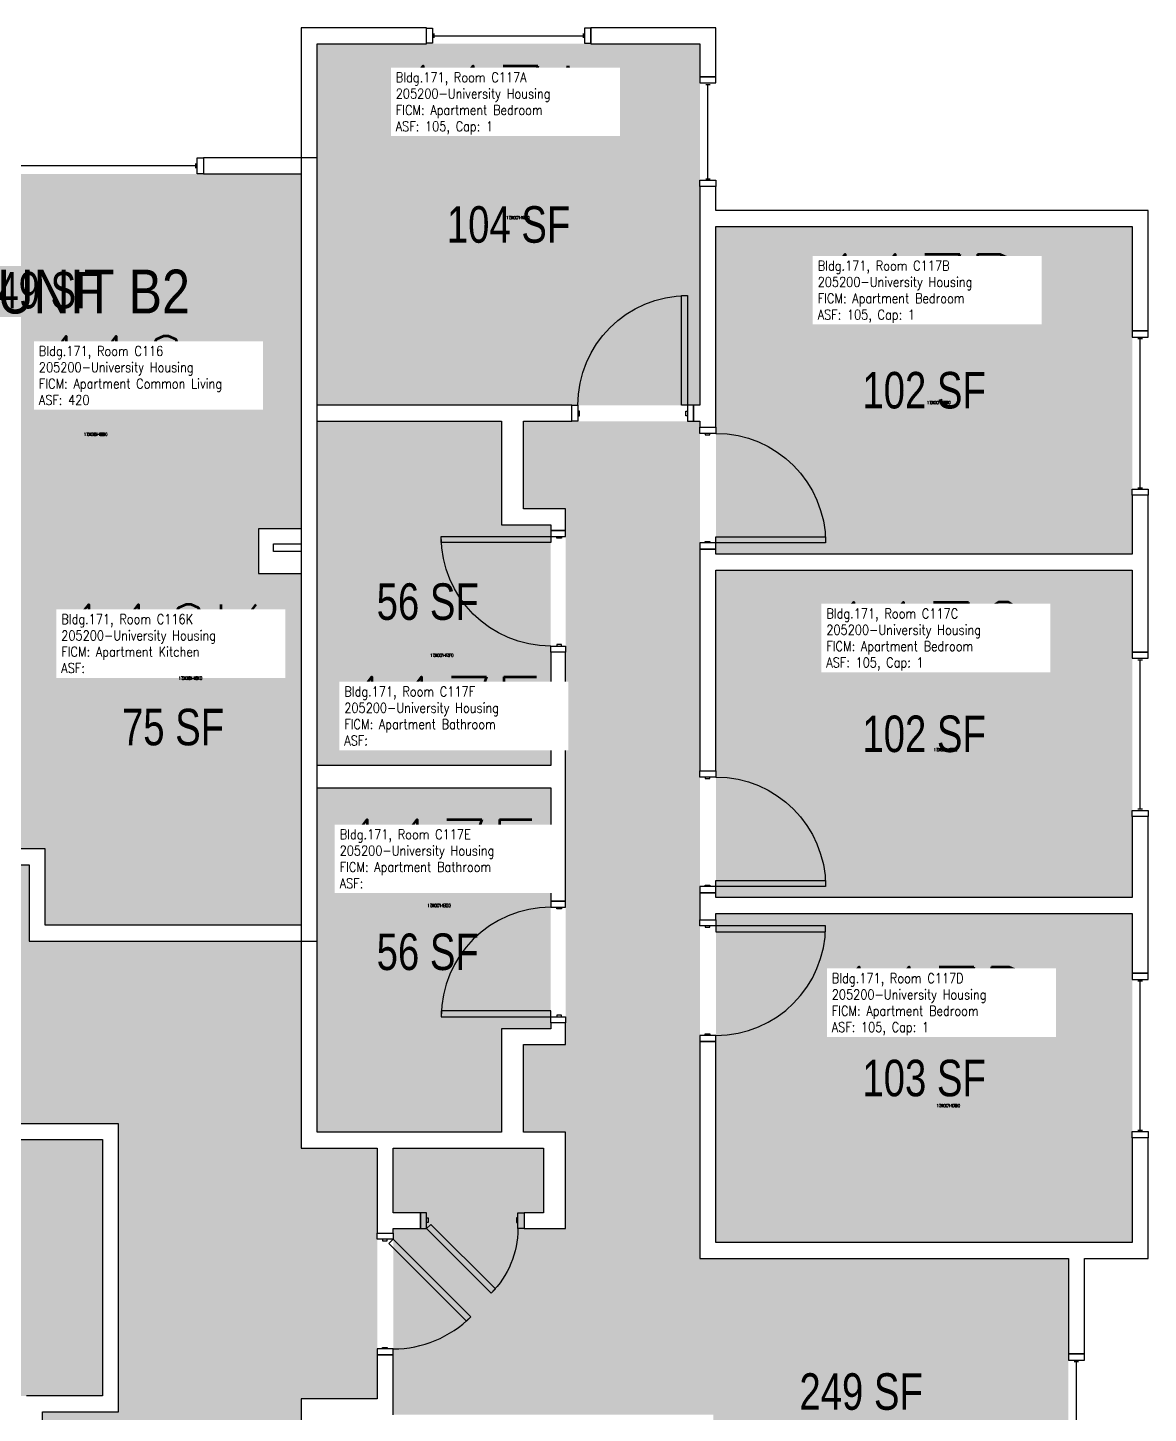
# Model space of a CAD drawing. Header units: inches. Extents: x 56 to 3925, y -1092 to 1472.
# Drawn here: x 3556.6 to 3924.6, y 1014.5 to 1469.6 of the extents above; entities that cross this region are included whole.
import ezdxf
from ezdxf.enums import TextEntityAlignment as Align

# ---------------------------------------------------------------- set-up
doc = ezdxf.new("R2010")
doc.units = ezdxf.units.IN
doc.header["$LTSCALE"] = 192
doc.header["$MEASUREMENT"] = 0
doc.layers.get('0').update_dxf_attribs({"plot": 0})
for name, color, linetype in [('A-AREA-IDEN', 1, 'Continuous'), ('A-DOOR', 2, 'Continuous'), ('A-GLAZ', 1, 'Continuous'), ('A-IDEN-RNUM', 7, 'Continuous'), ('A-IDEN-SNUM', 4, 'Continuous'), ('A-IDEN-VNUM', 4, 'Continuous'), ('A-WALL', 5, 'Continuous'), ('AREA-TEXT', 3, 'Continuous'), ('Rooms-Category-Color', 7, 'Continuous'), ('Rooms-College-Color', 7, 'Continuous'), ('Rooms-Department-Color', 7, 'Continuous'), ('Rooms-Division-Color', 7, 'Continuous'), ('Rooms-Information', 7, 'Continuous')]:
    doc.layers.add(name, color=color, linetype=linetype)
doc.styles.add('AREA', font='arial.ttf', dxfattribs={"width": 0.75, "height": 12})
doc.styles.add('ROOMSNUMBER', font='txt.shx', dxfattribs={"height": 0.03})
doc.styles.add('ROOMVNUMBER', font='simplex.shx', dxfattribs={"width": 0.85})
doc.styles.get("Standard").update_dxf_attribs({"font": 'ARIALN.TTF'})

msp = doc.modelspace()

# ---------------------------------------------------------------- hatches: boundary and pattern name
h = msp.add_hatch()
h.set_pattern_fill('ANSI31', color=256, angle=-90, style=0)
h.set_pattern_definition([(315, (4297.48303, 1528.86917), (0.088388348, 0.088388348), [])])
h.paths.add_polyline_path([(3713.53, 1197.4), (3713.53, 1138.66), (3704.32, 1138.66), (3704.32, 1197.4)], flags=9)
at = {"layer": 'Rooms-Category-Color', "true_color": 0x728ef3}
for points in [[(3651.64, 1464.39), (3777.39, 1464.39), (3777.39, 1345.64), (3651.64, 1345.64)], [(3646.38, 1304.98), (3562.23, 1304.98), (3562.23, 1199.86), (3501.11, 1199.86), (3501.11, 1208.81), (3495.86, 1208.81), (3495.86, 1199.86), (3474.66, 1199.86), (3474.66, 1249.23), (3495.86, 1249.23), (3495.86, 1242.81), (3501.11, 1242.81), (3501.11, 1256.48), (3469.41, 1256.48), (3469.41, 1242.61), (3440.66, 1242.61), (3440.66, 1256.48), (3264.63, 1256.48), (3264.63, 1242.61), (3235.88, 1242.61), (3235.88, 1300.61), (3510.88, 1300.61), (3510.88, 1421.61), (3646.38, 1421.61)], [(3782.64, 1404.39), (3919.39, 1404.39), (3919.39, 1296.76), (3782.64, 1296.76)], [(3651.64, 1340.39), (3712.14, 1340.39), (3712.14, 1306.39), (3728.39, 1306.39), (3728.39, 1227.25), (3651.64, 1227.25)], [(3781.76, 929.89), (3781.76, 1014.03), (3676.64, 1014.03), (3676.64, 1075.16), (3685.59, 1075.16), (3685.59, 1080.41), (3676.64, 1080.41), (3676.64, 1101.6), (3726.01, 1101.6), (3726.01, 1080.41), (3719.59, 1080.41), (3719.59, 1075.16), (3733.26, 1075.16), (3733.26, 1106.85), (3719.39, 1106.85), (3719.39, 1135.6), (3733.26, 1135.6), (3733.26, 1311.64), (3719.39, 1311.64), (3719.39, 1340.39), (3777.39, 1340.39), (3777.39, 1065.39), (3898.39, 1065.39), (3898.39, 929.89)], [(3562.23, 1174.86), (3562.23, 1304.98), (3632.38, 1304.98), (3632.38, 1290.36), (3646.38, 1290.36), (3646.38, 1174.86)], [(3782.64, 1291.51), (3919.39, 1291.51), (3919.39, 1183.89), (3782.64, 1183.89)], [(3651.64, 1220), (3728.39, 1220), (3728.39, 1140.85), (3712.14, 1140.85), (3712.14, 1106.85), (3651.64, 1106.85)], [(3919.39, 1070.64), (3919.39, 1178.64), (3782.64, 1178.64), (3782.64, 1070.64)], [(3581.14, 1020.24), (3451.01, 1020.24), (3451.01, 1090.39), (3465.64, 1090.39), (3465.64, 1104.39), (3581.14, 1104.39)]]:
    msp.add_hatch(color=171, dxfattribs=at).paths.add_polyline_path(points)
at = {"layer": 'Rooms-Category-Color', "true_color": 0xadadad}
for points in [[(2880.39, 1163.39), (2880.39, 1170.26), (3106.65, 1170.26), (3106.65, 1163.67), (3111.9, 1163.67), (3111.9, 1169.64), (3474.68, 1169.64), (3474.68, 1194.64), (3557, 1194.64), (3557, 1169.64), (3646.39, 1169.64), (3646.39, 1101.6), (3671.39, 1101.6), (3671.39, 1019.28), (3646.39, 1019.28), (3586.39, 1019.28), (3586.39, 1109.64), (3166.65, 1109.64), (3166.65, 1085.64), (3111.9, 1085.64), (3111.9, 1091.67), (3106.65, 1091.67), (3106.65, 1086.27), (2880.39, 1086.27), (2880.39, 1091.39), (2873.89, 1091.39), (2873.89, 1163.39)], [(3586.39, 1019.28), (3646.39, 1019.28), (3646.39, 835.24), (3671.39, 835.24), (3671.39, 752.92), (3646.39, 752.92), (3646.39, 22.1), (3671.39, 22.1), (3671.39, -60.22), (3646.39, -60.22), (3646.39, -248.61), (3586.39, -248.61), (3586.39, -215.61), (3587.01, -215.61), (3587.01, -44.24), (3586.39, -44.24), (3586.39, 119.53), (3561.39, 119.53), (3561.39, 201.85), (3586.39, 201.85), (3586.39, 932.67), (3561.39, 932.67), (3561.39, 1014.99), (3586.39, 1014.99)]]:
    msp.add_hatch(color=253, dxfattribs=at).paths.add_polyline_path(points)
at = {"layer": 'Rooms-College-Color', "true_color": 0xadadad}
for points in [[(3651.64, 1464.39), (3777.39, 1464.39), (3777.39, 1345.64), (3651.64, 1345.64)], [(3646.38, 1304.98), (3562.23, 1304.98), (3562.23, 1199.86), (3501.11, 1199.86), (3501.11, 1208.81), (3495.86, 1208.81), (3495.86, 1199.86), (3474.66, 1199.86), (3474.66, 1249.23), (3495.86, 1249.23), (3495.86, 1242.81), (3501.11, 1242.81), (3501.11, 1256.48), (3469.41, 1256.48), (3469.41, 1242.61), (3440.66, 1242.61), (3440.66, 1256.48), (3264.63, 1256.48), (3264.63, 1242.61), (3235.88, 1242.61), (3235.88, 1300.61), (3510.88, 1300.61), (3510.88, 1421.61), (3646.38, 1421.61)], [(3782.64, 1404.39), (3919.39, 1404.39), (3919.39, 1296.76), (3782.64, 1296.76)], [(3651.64, 1340.39), (3712.14, 1340.39), (3712.14, 1306.39), (3728.39, 1306.39), (3728.39, 1227.25), (3651.64, 1227.25)], [(3781.76, 929.89), (3781.76, 1014.03), (3676.64, 1014.03), (3676.64, 1075.16), (3685.59, 1075.16), (3685.59, 1080.41), (3676.64, 1080.41), (3676.64, 1101.6), (3726.01, 1101.6), (3726.01, 1080.41), (3719.59, 1080.41), (3719.59, 1075.16), (3733.26, 1075.16), (3733.26, 1106.85), (3719.39, 1106.85), (3719.39, 1135.6), (3733.26, 1135.6), (3733.26, 1311.64), (3719.39, 1311.64), (3719.39, 1340.39), (3777.39, 1340.39), (3777.39, 1065.39), (3898.39, 1065.39), (3898.39, 929.89)], [(3562.23, 1174.86), (3562.23, 1304.98), (3632.38, 1304.98), (3632.38, 1290.36), (3646.38, 1290.36), (3646.38, 1174.86)], [(3782.64, 1291.51), (3919.39, 1291.51), (3919.39, 1183.89), (3782.64, 1183.89)], [(3651.64, 1220), (3728.39, 1220), (3728.39, 1140.85), (3712.14, 1140.85), (3712.14, 1106.85), (3651.64, 1106.85)], [(2880.39, 1163.39), (2880.39, 1170.26), (3106.65, 1170.26), (3106.65, 1163.67), (3111.9, 1163.67), (3111.9, 1169.64), (3474.68, 1169.64), (3474.68, 1194.64), (3557, 1194.64), (3557, 1169.64), (3646.39, 1169.64), (3646.39, 1101.6), (3671.39, 1101.6), (3671.39, 1019.28), (3646.39, 1019.28), (3586.39, 1019.28), (3586.39, 1109.64), (3166.65, 1109.64), (3166.65, 1085.64), (3111.9, 1085.64), (3111.9, 1091.67), (3106.65, 1091.67), (3106.65, 1086.27), (2880.39, 1086.27), (2880.39, 1091.39), (2873.89, 1091.39), (2873.89, 1163.39)], [(3919.39, 1070.64), (3919.39, 1178.64), (3782.64, 1178.64), (3782.64, 1070.64)], [(3581.14, 1020.24), (3451.01, 1020.24), (3451.01, 1090.39), (3465.64, 1090.39), (3465.64, 1104.39), (3581.14, 1104.39)], [(3586.39, 1019.28), (3646.39, 1019.28), (3646.39, 835.24), (3671.39, 835.24), (3671.39, 752.92), (3646.39, 752.92), (3646.39, 22.1), (3671.39, 22.1), (3671.39, -60.22), (3646.39, -60.22), (3646.39, -248.61), (3586.39, -248.61), (3586.39, -215.61), (3587.01, -215.61), (3587.01, -44.24), (3586.39, -44.24), (3586.39, 119.53), (3561.39, 119.53), (3561.39, 201.85), (3586.39, 201.85), (3586.39, 932.67), (3561.39, 932.67), (3561.39, 1014.99), (3586.39, 1014.99)]]:
    msp.add_hatch(color=253, dxfattribs=at).paths.add_polyline_path(points)
at = {"layer": 'Rooms-Department-Color', "true_color": 0x604aed}
for points in [[(3651.64, 1464.39), (3777.39, 1464.39), (3777.39, 1345.64), (3651.64, 1345.64)], [(3646.38, 1304.98), (3562.23, 1304.98), (3562.23, 1199.86), (3501.11, 1199.86), (3501.11, 1208.81), (3495.86, 1208.81), (3495.86, 1199.86), (3474.66, 1199.86), (3474.66, 1249.23), (3495.86, 1249.23), (3495.86, 1242.81), (3501.11, 1242.81), (3501.11, 1256.48), (3469.41, 1256.48), (3469.41, 1242.61), (3440.66, 1242.61), (3440.66, 1256.48), (3264.63, 1256.48), (3264.63, 1242.61), (3235.88, 1242.61), (3235.88, 1300.61), (3510.88, 1300.61), (3510.88, 1421.61), (3646.38, 1421.61)], [(3782.64, 1404.39), (3919.39, 1404.39), (3919.39, 1296.76), (3782.64, 1296.76)], [(3651.64, 1340.39), (3712.14, 1340.39), (3712.14, 1306.39), (3728.39, 1306.39), (3728.39, 1227.25), (3651.64, 1227.25)], [(3781.76, 929.89), (3781.76, 1014.03), (3676.64, 1014.03), (3676.64, 1075.16), (3685.59, 1075.16), (3685.59, 1080.41), (3676.64, 1080.41), (3676.64, 1101.6), (3726.01, 1101.6), (3726.01, 1080.41), (3719.59, 1080.41), (3719.59, 1075.16), (3733.26, 1075.16), (3733.26, 1106.85), (3719.39, 1106.85), (3719.39, 1135.6), (3733.26, 1135.6), (3733.26, 1311.64), (3719.39, 1311.64), (3719.39, 1340.39), (3777.39, 1340.39), (3777.39, 1065.39), (3898.39, 1065.39), (3898.39, 929.89)], [(3562.23, 1174.86), (3562.23, 1304.98), (3632.38, 1304.98), (3632.38, 1290.36), (3646.38, 1290.36), (3646.38, 1174.86)], [(3782.64, 1291.51), (3919.39, 1291.51), (3919.39, 1183.89), (3782.64, 1183.89)], [(3651.64, 1220), (3728.39, 1220), (3728.39, 1140.85), (3712.14, 1140.85), (3712.14, 1106.85), (3651.64, 1106.85)], [(3919.39, 1070.64), (3919.39, 1178.64), (3782.64, 1178.64), (3782.64, 1070.64)], [(3581.14, 1020.24), (3451.01, 1020.24), (3451.01, 1090.39), (3465.64, 1090.39), (3465.64, 1104.39), (3581.14, 1104.39)]]:
    msp.add_hatch(color=173, dxfattribs=at).paths.add_polyline_path(points)
at = {"layer": 'Rooms-Department-Color', "true_color": 0xacacac}
for points in [[(2880.39, 1163.39), (2880.39, 1170.26), (3106.65, 1170.26), (3106.65, 1163.67), (3111.9, 1163.67), (3111.9, 1169.64), (3474.68, 1169.64), (3474.68, 1194.64), (3557, 1194.64), (3557, 1169.64), (3646.39, 1169.64), (3646.39, 1101.6), (3671.39, 1101.6), (3671.39, 1019.28), (3646.39, 1019.28), (3586.39, 1019.28), (3586.39, 1109.64), (3166.65, 1109.64), (3166.65, 1085.64), (3111.9, 1085.64), (3111.9, 1091.67), (3106.65, 1091.67), (3106.65, 1086.27), (2880.39, 1086.27), (2880.39, 1091.39), (2873.89, 1091.39), (2873.89, 1163.39)], [(3586.39, 1019.28), (3646.39, 1019.28), (3646.39, 835.24), (3671.39, 835.24), (3671.39, 752.92), (3646.39, 752.92), (3646.39, 22.1), (3671.39, 22.1), (3671.39, -60.22), (3646.39, -60.22), (3646.39, -248.61), (3586.39, -248.61), (3586.39, -215.61), (3587.01, -215.61), (3587.01, -44.24), (3586.39, -44.24), (3586.39, 119.53), (3561.39, 119.53), (3561.39, 201.85), (3586.39, 201.85), (3586.39, 932.67), (3561.39, 932.67), (3561.39, 1014.99), (3586.39, 1014.99)]]:
    msp.add_hatch(color=253, dxfattribs=at).paths.add_polyline_path(points)
at = {"layer": 'Rooms-Division-Color', "true_color": 0x604aed}
for points in [[(3651.64, 1464.39), (3777.39, 1464.39), (3777.39, 1345.64), (3651.64, 1345.64)], [(3646.38, 1304.98), (3562.23, 1304.98), (3562.23, 1199.86), (3501.11, 1199.86), (3501.11, 1208.81), (3495.86, 1208.81), (3495.86, 1199.86), (3474.66, 1199.86), (3474.66, 1249.23), (3495.86, 1249.23), (3495.86, 1242.81), (3501.11, 1242.81), (3501.11, 1256.48), (3469.41, 1256.48), (3469.41, 1242.61), (3440.66, 1242.61), (3440.66, 1256.48), (3264.63, 1256.48), (3264.63, 1242.61), (3235.88, 1242.61), (3235.88, 1300.61), (3510.88, 1300.61), (3510.88, 1421.61), (3646.38, 1421.61)], [(3782.64, 1404.39), (3919.39, 1404.39), (3919.39, 1296.76), (3782.64, 1296.76)], [(3651.64, 1340.39), (3712.14, 1340.39), (3712.14, 1306.39), (3728.39, 1306.39), (3728.39, 1227.25), (3651.64, 1227.25)], [(3781.76, 929.89), (3781.76, 1014.03), (3676.64, 1014.03), (3676.64, 1075.16), (3685.59, 1075.16), (3685.59, 1080.41), (3676.64, 1080.41), (3676.64, 1101.6), (3726.01, 1101.6), (3726.01, 1080.41), (3719.59, 1080.41), (3719.59, 1075.16), (3733.26, 1075.16), (3733.26, 1106.85), (3719.39, 1106.85), (3719.39, 1135.6), (3733.26, 1135.6), (3733.26, 1311.64), (3719.39, 1311.64), (3719.39, 1340.39), (3777.39, 1340.39), (3777.39, 1065.39), (3898.39, 1065.39), (3898.39, 929.89)], [(3562.23, 1174.86), (3562.23, 1304.98), (3632.38, 1304.98), (3632.38, 1290.36), (3646.38, 1290.36), (3646.38, 1174.86)], [(3782.64, 1291.51), (3919.39, 1291.51), (3919.39, 1183.89), (3782.64, 1183.89)], [(3651.64, 1220), (3728.39, 1220), (3728.39, 1140.85), (3712.14, 1140.85), (3712.14, 1106.85), (3651.64, 1106.85)], [(3919.39, 1070.64), (3919.39, 1178.64), (3782.64, 1178.64), (3782.64, 1070.64)], [(3581.14, 1020.24), (3451.01, 1020.24), (3451.01, 1090.39), (3465.64, 1090.39), (3465.64, 1104.39), (3581.14, 1104.39)]]:
    msp.add_hatch(color=173, dxfattribs=at).paths.add_polyline_path(points)
at = {"layer": 'Rooms-Division-Color', "true_color": 0xadadad}
for points in [[(2880.39, 1163.39), (2880.39, 1170.26), (3106.65, 1170.26), (3106.65, 1163.67), (3111.9, 1163.67), (3111.9, 1169.64), (3474.68, 1169.64), (3474.68, 1194.64), (3557, 1194.64), (3557, 1169.64), (3646.39, 1169.64), (3646.39, 1101.6), (3671.39, 1101.6), (3671.39, 1019.28), (3646.39, 1019.28), (3586.39, 1019.28), (3586.39, 1109.64), (3166.65, 1109.64), (3166.65, 1085.64), (3111.9, 1085.64), (3111.9, 1091.67), (3106.65, 1091.67), (3106.65, 1086.27), (2880.39, 1086.27), (2880.39, 1091.39), (2873.89, 1091.39), (2873.89, 1163.39)], [(3586.39, 1019.28), (3646.39, 1019.28), (3646.39, 835.24), (3671.39, 835.24), (3671.39, 752.92), (3646.39, 752.92), (3646.39, 22.1), (3671.39, 22.1), (3671.39, -60.22), (3646.39, -60.22), (3646.39, -248.61), (3586.39, -248.61), (3586.39, -215.61), (3587.01, -215.61), (3587.01, -44.24), (3586.39, -44.24), (3586.39, 119.53), (3561.39, 119.53), (3561.39, 201.85), (3586.39, 201.85), (3586.39, 932.67), (3561.39, 932.67), (3561.39, 1014.99), (3586.39, 1014.99)]]:
    msp.add_hatch(color=253, dxfattribs=at).paths.add_polyline_path(points)

# ---------------------------------------------------------------- linework, layer by layer
at = {"layer": 'A-DOOR'}
for points in [[(3773.27, 1345.64), (3771.27, 1345.64), (3771.27, 1381.64), (3773.27, 1381.64)], [(3737.27, 1340.39), (3735.27, 1340.39), (3735.27, 1345.64), (3737.27, 1345.64)], [(3737.27, 1342.14), (3737.77, 1342.14), (3737.77, 1343.64), (3737.27, 1343.64)], [(3773.27, 1342.14), (3772.77, 1342.14), (3772.77, 1343.64), (3773.27, 1343.64)], [(3773.27, 1340.39), (3775.27, 1340.39), (3775.27, 1345.64), (3773.27, 1345.64)], [(3777.39, 1336.39), (3777.39, 1338.39), (3782.64, 1338.39), (3782.64, 1336.39)], [(3779.14, 1336.39), (3779.14, 1335.89), (3780.64, 1335.89), (3780.64, 1336.39)], [(3728.39, 1302.5), (3728.39, 1300.5), (3692.39, 1300.5), (3692.39, 1302.5)], [(3733.26, 1302.5), (3733.26, 1304.5), (3728.39, 1304.5), (3728.39, 1302.5)], [(3731.89, 1302.5), (3731.89, 1302), (3730.39, 1302), (3730.39, 1302.5)], [(3782.64, 1300.39), (3782.64, 1302.39), (3818.64, 1302.39), (3818.64, 1300.39)], [(3777.39, 1300.39), (3777.39, 1298.39), (3782.64, 1298.39), (3782.64, 1300.39)], [(3779.14, 1300.39), (3779.14, 1300.89), (3780.64, 1300.89), (3780.64, 1300.39)], [(3733.26, 1266.5), (3733.26, 1264.5), (3728.39, 1264.5), (3728.39, 1266.5)], [(3731.89, 1266.5), (3731.89, 1267), (3730.39, 1267), (3730.39, 1266.5)], [(3777.39, 1223.51), (3777.39, 1225.51), (3782.64, 1225.51), (3782.64, 1223.51)], [(3779.14, 1223.51), (3779.14, 1223.01), (3780.64, 1223.01), (3780.64, 1223.51)], [(3779.14, 1187.51), (3779.14, 1188.01), (3780.64, 1188.01), (3780.64, 1187.51)], [(3782.64, 1187.51), (3782.64, 1189.51), (3818.64, 1189.51), (3818.64, 1187.51)], [(3777.39, 1187.51), (3777.39, 1185.51), (3782.64, 1185.51), (3782.64, 1187.51)], [(3733.26, 1180.75), (3733.26, 1182.75), (3728.39, 1182.75), (3728.39, 1180.75)], [(3731.89, 1180.75), (3731.89, 1180.25), (3730.39, 1180.25), (3730.39, 1180.75)], [(3777.39, 1174.64), (3777.39, 1176.64), (3782.64, 1176.64), (3782.64, 1174.64)], [(3779.14, 1174.64), (3779.14, 1174.14), (3780.64, 1174.14), (3780.64, 1174.64)], [(3782.64, 1174.64), (3782.64, 1172.64), (3818.64, 1172.64), (3818.64, 1174.64)], [(3728.39, 1144.75), (3728.39, 1146.75), (3692.39, 1146.75), (3692.39, 1144.75)], [(3733.26, 1144.75), (3733.26, 1142.75), (3728.39, 1142.75), (3728.39, 1144.75)], [(3731.89, 1144.75), (3731.89, 1145.25), (3730.39, 1145.25), (3730.39, 1144.75)], [(3777.39, 1138.64), (3777.39, 1136.64), (3782.64, 1136.64), (3782.64, 1138.64)], [(3779.14, 1138.64), (3779.14, 1139.14), (3780.64, 1139.14), (3780.64, 1138.64)], [(3687.59, 1080.41), (3685.59, 1080.41), (3685.59, 1075.16), (3687.59, 1075.16)], [(3687.59, 1078.66), (3688.09, 1078.66), (3688.09, 1077.16), (3687.59, 1077.16)], [(3717.59, 1078.66), (3717.09, 1078.66), (3717.09, 1077.16), (3717.59, 1077.16)], [(3717.59, 1080.41), (3719.59, 1080.41), (3719.59, 1075.16), (3717.59, 1075.16)], [(3687.59, 1075.16), (3689, 1076.57), (3710.22, 1055.36), (3708.8, 1053.94)], [(3671.39, 1071.67), (3671.39, 1073.67), (3676.64, 1073.67), (3676.64, 1071.67)], [(3673.14, 1071.67), (3673.14, 1071.17), (3674.64, 1071.17), (3674.64, 1071.67)], [(3676.64, 1071.67), (3675.23, 1070.25), (3700.68, 1044.8), (3702.1, 1046.21)], [(3671.39, 1035.67), (3671.39, 1033.67), (3676.64, 1033.67), (3676.64, 1035.67)], [(3673.14, 1035.67), (3673.14, 1036.17), (3674.64, 1036.17), (3674.64, 1035.67)]]:
    msp.add_lwpolyline(points, close=True, dxfattribs=at)
at = {"layer": 'A-DOOR', "extrusion": (0, 0, -1)}
for centre, radius, start, end in [((-3773.27, 1345.64), 36, 0, 90), ((-3782.64, 1300.39), 36, 90, 180), ((-3728.39, 1302.5), 36, 270, 0), ((-3782.64, 1187.51), 36, 90, 180), ((-3687.59, 1075.16), 30, 180, 225)]:
    msp.add_arc(centre, radius, start, end, dxfattribs=at)
at = {"layer": 'A-DOOR'}
for centre, start, end in [((3728.39, 1144.75), 90, 180), ((3782.64, 1174.64), 270, 0), ((3676.64, 1071.67), 270, 315)]:
    msp.add_arc(centre, 36, start, end, dxfattribs=at)
at = {"layer": 'A-GLAZ'}
for p, q in [((3687.51, 1464.51), (3687.51, 1469.51)), ((3687.51, 1469.51), (3689.51, 1469.51)), ((3689.51, 1469.51), (3689.51, 1464.51)), ((3689.51, 1467.76), (3689.51, 1466.26)), ((3690.01, 1467.76), (3690.01, 1466.26)), ((3690.01, 1467.01), (3739.01, 1467.01)), ((3739.01, 1467.76), (3739.01, 1466.26)), ((3741.51, 1469.51), (3739.51, 1469.51)), ((3739.51, 1469.51), (3739.51, 1464.51)), ((3739.51, 1466.26), (3739.51, 1467.76)), ((3741.51, 1464.51), (3741.51, 1469.51)), ((3689.51, 1464.51), (3687.51, 1464.51)), ((3739.51, 1464.51), (3741.51, 1464.51)), ((3779.26, 1451.01), (3780.76, 1451.01)), ((3780.01, 1420.01), (3780.01, 1451.01)), ((3611.78, 1423.51), (3611.78, 1425.01)), ((3611.78, 1424.26), (3544.78, 1424.26)), ((3779.26, 1420.01), (3780.76, 1420.01)), ((3921.26, 1367.54), (3922.76, 1367.54)), ((3922.01, 1318.54), (3922.01, 1367.54)), ((3921.26, 1318.54), (3922.76, 1318.54)), ((3921.26, 1262.01), (3922.76, 1262.01)), ((3922.01, 1213.01), (3922.01, 1262.01)), ((3921.26, 1213.01), (3922.76, 1213.01)), ((3921.26, 1156.54), (3922.76, 1156.54)), ((3922.01, 1107.54), (3922.01, 1156.54)), ((3921.26, 1107.54), (3922.76, 1107.54)), ((3900.26, 1031.5), (3901.76, 1031.5)), ((3901.01, 964.5), (3901.01, 1031.5))]:
    msp.add_line(p, q, dxfattribs=at)
for points in [[(3782.64, 1451.51), (3782.64, 1453.51), (3777.39, 1453.51), (3777.39, 1451.51)], [(3612.28, 1426.89), (3614.28, 1426.89), (3614.28, 1421.64), (3612.28, 1421.64)], [(3782.64, 1419.51), (3782.64, 1417.51), (3777.39, 1417.51), (3777.39, 1419.51)], [(3924.64, 1368.04), (3924.64, 1370.04), (3919.39, 1370.04), (3919.39, 1368.04)], [(3924.64, 1318.04), (3924.64, 1316.04), (3919.39, 1316.04), (3919.39, 1318.04)], [(3924.64, 1262.51), (3924.64, 1264.51), (3919.39, 1264.51), (3919.39, 1262.51)], [(3924.64, 1212.51), (3924.64, 1210.51), (3919.39, 1210.51), (3919.39, 1212.51)], [(3924.64, 1157.04), (3924.64, 1159.04), (3919.39, 1159.04), (3919.39, 1157.04)], [(3924.64, 1107.04), (3924.64, 1105.04), (3919.39, 1105.04), (3919.39, 1107.04)], [(3903.64, 1032), (3903.64, 1034), (3898.39, 1034), (3898.39, 1032)]]:
    msp.add_lwpolyline(points, close=True, dxfattribs=at)
at = {"layer": 'A-WALL'}
for p, q in [((3646.39, 1469.64), (3646.39, 1415.25)), ((3687.51, 1469.64), (3646.39, 1469.64)), ((3646.39, 1469.64), (3646.39, 1341.01)), ((3687.51, 1464.39), (3687.51, 1469.64)), ((3782.64, 1469.64), (3741.51, 1469.64)), ((3741.51, 1469.64), (3741.51, 1464.39)), ((3782.64, 1453.51), (3782.64, 1469.64)), ((3651.64, 1415.25), (3651.64, 1464.39)), ((3651.64, 1464.39), (3687.51, 1464.39)), ((3651.64, 1345.64), (3651.64, 1464.39)), ((3741.51, 1464.39), (3777.39, 1464.39)), ((3777.39, 1464.39), (3777.39, 1453.51)), ((3777.39, 1453.51), (3782.64, 1453.51)), ((3651.65, 1426.89), (3614.28, 1426.89)), ((3614.28, 1426.89), (3614.28, 1421.64)), ((3651.65, 1169.64), (3651.65, 1426.89)), ((3614.28, 1421.64), (3646.4, 1421.64)), ((3646.4, 1421.64), (3646.4, 1305.01)), ((3782.64, 1417.51), (3777.39, 1417.51)), ((3777.39, 1417.51), (3777.39, 1409.01)), ((3782.64, 1409.64), (3782.64, 1417.51)), ((3777.39, 1409.01), (3777.39, 1345.64)), ((3924.64, 1409.64), (3782.64, 1409.64)), ((3924.64, 1370.04), (3924.64, 1409.64)), ((3782.64, 1404.39), (3919.39, 1404.39)), ((3782.64, 1338.39), (3782.64, 1404.39)), ((3919.39, 1404.39), (3919.39, 1370.04)), ((3919.39, 1370.04), (3924.64, 1370.04)), ((3732.64, 1345.64), (3651.64, 1345.64)), ((3735.27, 1345.64), (3732.64, 1345.64)), ((3735.27, 1340.39), (3735.27, 1345.64)), ((3777.39, 1345.64), (3775.27, 1345.64)), ((3775.27, 1345.64), (3775.27, 1340.39)), ((3646.39, 1341.01), (3646.39, 1101.6)), ((3651.64, 1340.39), (3712.14, 1340.39)), ((3651.64, 1227.25), (3651.64, 1340.39)), ((3712.14, 1340.39), (3712.14, 1306.39)), ((3719.39, 1340.39), (3732.64, 1340.39)), ((3719.39, 1311.64), (3719.39, 1340.39)), ((3732.64, 1340.39), (3735.27, 1340.39)), ((3775.27, 1340.39), (3777.39, 1340.39)), ((3777.39, 1340.39), (3777.39, 1338.39)), ((3777.39, 1338.39), (3782.64, 1338.39)), ((3924.64, 1316.04), (3919.39, 1316.04)), ((3919.39, 1316.04), (3919.39, 1296.76)), ((3924.64, 1264.51), (3924.64, 1316.04)), ((3733.26, 1311.64), (3719.39, 1311.64)), ((3733.26, 1304.5), (3733.26, 1311.64)), ((3712.14, 1306.39), (3728.39, 1306.39)), ((3728.39, 1306.39), (3728.39, 1304.5)), ((3632.4, 1305.01), (3632.4, 1290.39)), ((3646.4, 1305.01), (3632.4, 1305.01)), ((3728.39, 1304.5), (3733.26, 1304.5)), ((3637.27, 1297.64), (3637.27, 1300.14)), ((3637.27, 1300.14), (3646.4, 1300.14)), ((3646.4, 1297.64), (3637.27, 1297.64)), ((3646.4, 1300.14), (3646.4, 1297.64)), ((3782.64, 1298.39), (3777.39, 1298.39)), ((3777.39, 1298.39), (3777.39, 1225.51)), ((3782.64, 1296.76), (3782.64, 1298.39)), ((3919.39, 1296.76), (3782.64, 1296.76)), ((3632.4, 1290.39), (3646.4, 1290.39)), ((3646.4, 1290.39), (3646.4, 1174.89)), ((3782.64, 1291.51), (3919.39, 1291.51)), ((3782.64, 1225.51), (3782.64, 1291.51)), ((3919.39, 1291.51), (3919.39, 1264.51)), ((3733.26, 1264.5), (3728.39, 1264.5)), ((3728.39, 1264.5), (3728.39, 1227.25)), ((3733.26, 1182.75), (3733.26, 1264.5)), ((3919.39, 1264.51), (3924.64, 1264.51)), ((3728.39, 1227.25), (3651.64, 1227.25)), ((3777.39, 1225.51), (3782.64, 1225.51)), ((3651.64, 1220), (3728.39, 1220)), ((3651.64, 1106.85), (3651.64, 1220)), ((3728.39, 1220), (3728.39, 1182.75)), ((3924.64, 1210.51), (3919.39, 1210.51)), ((3919.39, 1210.51), (3919.39, 1183.89)), ((3924.64, 1159.04), (3924.64, 1210.51)), ((3562.25, 1199.89), (3542.61, 1199.89)), ((3562.25, 1174.89), (3562.25, 1199.89)), ((3542.61, 1194.64), (3557, 1194.64)), ((3557, 1194.64), (3557, 1169.64)), ((3782.64, 1185.51), (3777.39, 1185.51)), ((3777.39, 1185.51), (3777.39, 1176.64)), ((3782.64, 1183.89), (3782.64, 1185.51)), ((3919.39, 1183.89), (3782.64, 1183.89)), ((3728.39, 1182.75), (3733.26, 1182.75)), ((3646.4, 1174.89), (3562.25, 1174.89)), ((3777.39, 1176.64), (3782.64, 1176.64)), ((3782.64, 1178.64), (3919.39, 1178.64)), ((3782.64, 1176.64), (3782.64, 1178.64)), ((3919.39, 1178.64), (3919.39, 1159.04)), ((3557, 1169.64), (3651.65, 1169.64)), ((3919.39, 1159.04), (3924.64, 1159.04)), ((3733.26, 1142.75), (3728.39, 1142.75)), ((3728.39, 1142.75), (3728.39, 1140.85)), ((3733.26, 1135.6), (3733.26, 1142.75)), ((3728.39, 1140.85), (3712.14, 1140.85)), ((3712.14, 1140.85), (3712.14, 1106.85)), ((3719.39, 1135.6), (3733.26, 1135.6)), ((3719.39, 1106.85), (3719.39, 1135.6)), ((3782.64, 1136.64), (3777.39, 1136.64)), ((3777.39, 1136.64), (3777.39, 1065.39)), ((3782.64, 1070.64), (3782.64, 1136.64)), ((3586.39, 1109.64), (3329.14, 1109.64)), ((3586.39, 1014.99), (3586.39, 1109.64)), ((3712.14, 1106.85), (3651.64, 1106.85)), ((3733.26, 1106.85), (3719.39, 1106.85)), ((3733.26, 1075.16), (3733.26, 1106.85)), ((3465.64, 1104.39), (3581.14, 1104.39)), ((3581.14, 1104.39), (3581.14, 1020.24)), ((3646.39, 1101.6), (3671.39, 1101.6)), ((3671.39, 1101.6), (3671.39, 1073.67)), ((3676.64, 1080.41), (3676.64, 1101.6)), ((3676.64, 1101.6), (3726.01, 1101.6)), ((3726.01, 1101.6), (3726.01, 1080.41)), ((3924.64, 1105.04), (3919.39, 1105.04)), ((3919.39, 1105.04), (3919.39, 1070.64)), ((3924.64, 1065.39), (3924.64, 1105.04)), ((3685.59, 1080.41), (3676.64, 1080.41)), ((3685.59, 1075.16), (3685.59, 1080.41)), ((3726.01, 1080.41), (3719.59, 1080.41)), ((3719.59, 1080.41), (3719.59, 1075.16)), ((3676.64, 1075.16), (3685.59, 1075.16)), ((3676.64, 1073.67), (3676.64, 1075.16)), ((3719.59, 1075.16), (3733.26, 1075.16)), ((3671.39, 1073.67), (3676.64, 1073.67)), ((3919.39, 1070.64), (3782.64, 1070.64)), ((3777.39, 1065.39), (3898.39, 1065.39)), ((3898.39, 1065.39), (3898.39, 1034)), ((3903.64, 1065.39), (3924.64, 1065.39)), ((3903.64, 1034), (3903.64, 1065.39)), ((3676.64, 1033.67), (3671.39, 1033.67)), ((3671.39, 1033.67), (3671.39, 1019.28)), ((3676.64, 1014.03), (3676.64, 1033.67)), ((3898.39, 1034), (3903.64, 1034)), ((3581.14, 1020.24), (3556.14, 1020.24)), ((3561.39, 1000.61), (3561.39, 1014.99)), ((3561.39, 1014.99), (3586.39, 1014.99)), ((3646.39, 1019.28), (3646.39, 924.64)), ((3671.39, 1019.28), (3646.39, 1019.28))]:
    msp.add_line(p, q, dxfattribs=at)

# ---------------------------------------------------------------- texts
at = {"layer": 'A-AREA-IDEN'}
msp.add_text('UNIT B2', height=14.4, dxfattribs=at).set_placement((3578.24, 1375.77), align=Align.CENTER)
at = {"layer": 'A-IDEN-RNUM', "style": 'ROOMSNUMBER', "width": 0.85}
for s, p in [('0117-A0', (3717.59, 1406.72)), ('0117-B0', (3855.82, 1346.01)), ('0116-00', (3578.89, 1335.58)), ('0117-F0', (3692.6, 1262.99)), ('0116-K0', (3610.02, 1255.48)), ('0117-C0', (3858.02, 1231.95)), ('0117-E0', (3691.69, 1180.81)), ('0117-D0', (3858.94, 1115.06))]:
    msp.add_text(s, height=1, dxfattribs=at).set_placement(p, align=Align.CENTER)
at = {"layer": 'A-IDEN-SNUM', "style": 'ROOMSNUMBER', "width": 0.85}
for s, p in [('1710C117A0', (3717.59, 1406.72)), ('1710C117B0', (3855.82, 1346.01)), ('1710C11600', (3578.89, 1335.58)), ('1710C117F0', (3692.6, 1262.99)), ('1710C116K0', (3610.02, 1255.48)), ('1710C117C0', (3858.02, 1231.95)), ('1710C117E0', (3691.69, 1180.81)), ('1710C117D0', (3858.94, 1115.06))]:
    msp.add_text(s, height=1, dxfattribs=at).set_placement(p, align=Align.CENTER)
at = {"layer": 'A-IDEN-VNUM', "style": 'ROOMVNUMBER', "width": 0.85}
for s, p in [('117A', (3677.46, 1434.59)), ('117B', (3816.04, 1372.73)), ('116', (3560.24, 1345.77)), ('116K', (3567.59, 1257.69)), ('117C', (3818.88, 1258.45)), ('117F', (3660.55, 1233.9)), ('117E', (3659.03, 1187.01)), ('117D', (3820.67, 1138.67))]:
    msp.add_text(s, height=22.5, dxfattribs=at).set_placement(p)
at = {"layer": 'AREA-TEXT', "style": 'AREA', "width": 0.75}
for s, p in [('104 SF', (3714.51, 1405.01)), ('249 SF', (3559.87, 1383.43)), ('102 SF', (3851.01, 1350.57)), ('56 SF', (3687.96, 1281.13)), ('75 SF', (3604.31, 1239.92)), ('102 SF', (3851.01, 1237.7)), ('56 SF', (3687.96, 1166.11)), ('103 SF', (3851.01, 1124.64)), ('249 SF', (3830.32, 1021.66))]:
    msp.add_text(s, height=12, dxfattribs=at).set_placement(p, align=Align.MIDDLE_CENTER)

# ---------------------------------------------------------------- next in the draw order: texts
at = {"layer": 'Rooms-Information', "char_height": 3.2143, "width": 72, "attachment_point": 7, "style": 'ROOMVNUMBER', "bg_fill": 3, "box_fill_scale": 1.5, "bg_fill_color": 256, "bg_fill_true_color": 13158600, "bg_fill_transparency": 0}
for s, insert in [('Bldg.171, Room C117A^M^J205200-University Housing^M^JFICM: Apartment Bedroom^M^JASF: 105, Cap: 1', (3677.46, 1434.59)), ('Bldg.171, Room C117B^M^J205200-University Housing^M^JFICM: Apartment Bedroom^M^JASF: 105, Cap: 1', (3816.04, 1372.73)), ('Bldg.171, Room C116^M^J205200-University Housing^M^JFICM: Apartment Common Living^M^JASF: 420', (3560.24, 1345.77)), ('Bldg.171, Room C117C^M^J205200-University Housing^M^JFICM: Apartment Bedroom^M^JASF: 105, Cap: 1', (3818.88, 1258.45)), ('Bldg.171, Room C116K^M^J205200-University Housing^M^JFICM: Apartment Kitchen^M^JASF: ', (3567.59, 1257.69)), ('Bldg.171, Room C117F^M^J205200-University Housing^M^JFICM: Apartment Bathroom^M^JASF: ', (3660.55, 1233.9)), ('Bldg.171, Room C117E^M^J205200-University Housing^M^JFICM: Apartment Bathroom^M^JASF: ', (3659.03, 1187.01)), ('Bldg.171, Room C117D^M^J205200-University Housing^M^JFICM: Apartment Bedroom^M^JASF: 105, Cap: 1', (3820.67, 1138.67))]:
    msp.add_mtext(s, dxfattribs=dict(at, insert=insert))

doc.saveas('drawing.dxf')
